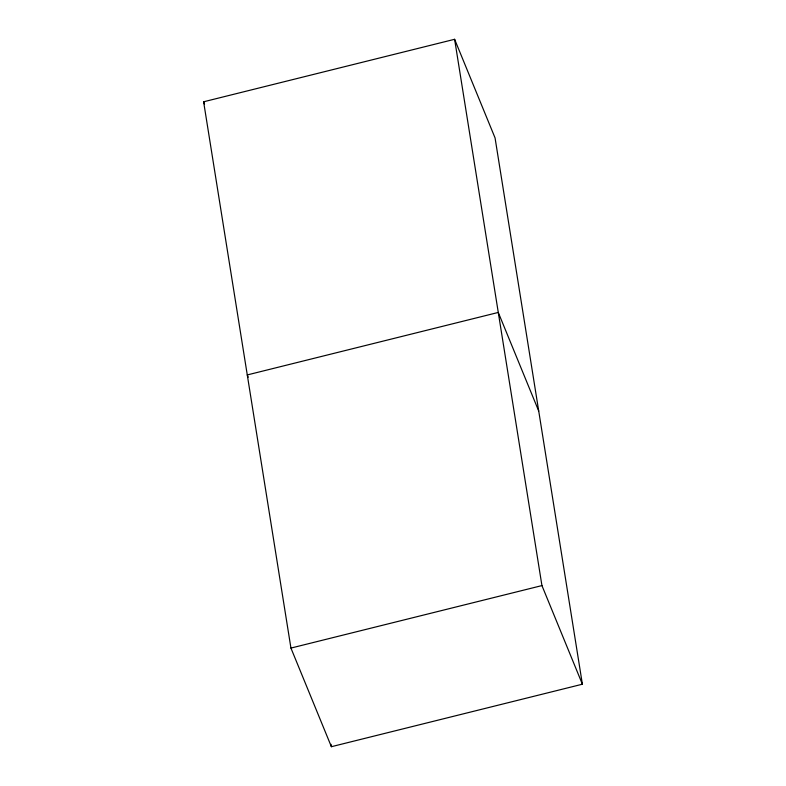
<?xml version="1.0" encoding="UTF-8"?>
<svg xmlns="http://www.w3.org/2000/svg" width="786" height="786" viewBox="0 0 786 786"><rect width="100%" height="100%" fill="white"/><g stroke="black" fill="none" stroke-linecap="round" stroke-linejoin="round"><path stroke-width="1.18" d="M203.613 101.787L454.613 39.3L495.062 137.923L582.387 684.213L331.387 746.7L290.938 648.077L203.613 101.787L204.537 104.057M290.938 648.077L541.937 585.59L582.387 684.213M538.724 411.068L498.275 312.445L247.276 374.932L248.199 377.201M454.613 39.3L541.937 585.59M330.994 744.283L331.387 746.7"/></g></svg>
